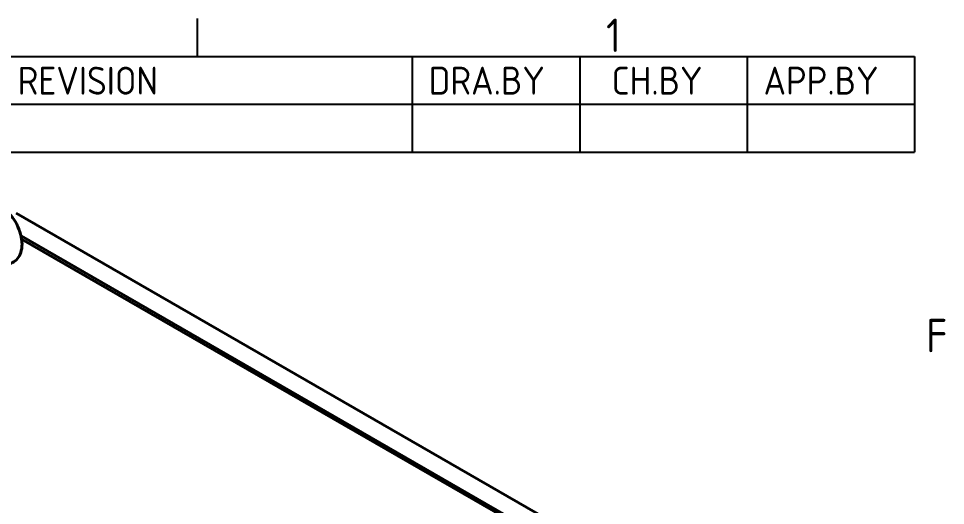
# Model space of a CAD drawing. Header units: millimetres. Extents: x 0 to 4752, y 0 to 3360.
# Drawn here: x 4030 to 4694, y 2958 to 3307 of the extents above; entities that cross this region are included whole.
import ezdxf

# ---------------------------------------------------------------- set-up
doc = ezdxf.new("R2010")
doc.units = ezdxf.units.MM
doc.header["$LTSCALE"] = 8
doc.layers.get('0').update_dxf_attribs({"color": 3, "lineweight": 25})
for name, color, linetype, lineweight in [('가시적인 것(ISO)', 3, 'Continuous', 40), ('경계(ISO)', 7, 'Continuous', 25), ('기호(ISO)', 5, 'Continuous', 25)]:
    doc.layers.add(name, color=color, linetype=linetype, lineweight=lineweight)
doc.styles.add('ISO ProportionalPSTEK', font='isocp.shx')
doc.styles.add('문자 텍스트_PSTEK_POSCO', font='isocp.shx')

# ---------------------------------------------------------------- blocks, each defined once
blk = doc.blocks.new('경계 Default Border')
at = {"layer": '경계(ISO)'}
blk.add_line((519.75, 410), (519.75, 413.4), dxfattribs=at)
at = {"layer": '경계(ISO)', "color": 2, "char_height": 3, "attachment_point": 7, "style": '문자 텍스트_PSTEK_POSCO'}
for s, insert in [('1', (556.361, 410.4)), ('F', (585.045, 383.5))]:
    blk.add_mtext(s, dxfattribs=dict(at, insert=insert))
blk = doc.blocks.new('리비전 내역')
at = {"layer": '기호(ISO)'}
for p, q in [((432, 410), (584, 410)), ((539, 410), (539, 405.72)), ((554, 410), (554, 405.72)), ((569, 410), (569, 405.72)), ((584, 410), (584, 405.72)), ((432, 405.72), (584, 405.72)), ((539, 405.72), (539, 401.44)), ((554, 405.72), (554, 401.44)), ((569, 405.72), (569, 401.44)), ((584, 405.72), (584, 401.44)), ((432, 401.44), (584, 401.44))]:
    blk.add_line(p, q, dxfattribs=at)
at = {"layer": '기호(ISO)', "color": 2, "char_height": 2.5, "attachment_point": 7, "style": 'ISO ProportionalPSTEK'}
for s, insert in [('DESCRIPTION OF REVISION', (479.507, 406.583)), ('DRA.BY', (540.476, 406.583)), ('CH.BY', (556.864, 406.583)), ('APP.BY', (570.478, 406.583))]:
    blk.add_mtext(s, dxfattribs=dict(at, insert=insert))

msp = doc.modelspace()

# ---------------------------------------------------------------- linework, layer by layer
at = {"layer": '가시적인 것(ISO)'}
for p, q in [((4027.847, 3167.801), (4480.396, 2907.196)), ((4405.327, 2936.091), (4031.446, 3151.396)), ((4404.436, 2934.65), (4031.857, 3149.204))]:
    msp.add_line(p, q, dxfattribs=at)
msp.add_open_spline([(4020.374, 3130.882), (4022.105, 3130.971), (4023.846, 3131.426), (4026.758, 3132.994), (4027.959, 3134.009), (4029.96, 3136.483), (4030.723, 3137.961), (4031.868, 3141.414), (4032.142, 3143.432), (4032.138, 3147.841), (4031.782, 3150.251), (4030.482, 3155.063), (4029.535, 3157.462), (4027.169, 3162.018), (4025.756, 3164.175), (4022.566, 3168.086), (4020.789, 3169.838), (4016.955, 3172.763), (4014.895, 3173.933), (4010.7, 3175.387), (4008.558, 3175.722), (4004.731, 3175.336), (4003.054, 3174.808), (4000.251, 3173.136), (3999.1, 3172.071), (3997.184, 3169.501), (3996.468, 3167.971), (3995.427, 3164.407), (3995.214, 3162.331), (3995.357, 3157.846), (3995.782, 3155.419), (3997.208, 3150.609), (3998.21, 3148.226), (4000.508, 3144.026), (4001.741, 3142.177), (4003.108, 3140.48)], degree=3, knots=[5.2097641, 5.2097641, 5.2097641, 5.2097641, 5.4793499, 5.4793499, 5.7151859, 5.7151859, 5.9715904, 5.9715904, 6.2842709, 6.2842709, 6.6374516, 6.6374516, 6.9915601, 6.9915601, 7.3417333, 7.3417333, 7.6936114, 7.6936114, 8.0497365, 8.0497365, 8.3834784, 8.3834784, 8.6464312, 8.6464312, 8.8821808, 8.8821808, 9.1433214, 9.1433214, 9.462301, 9.462301, 9.8168373, 9.8168373, 10.1703707, 10.1703707, 10.473179, 10.473179, 10.473179, 10.473179], dxfattribs=at)

# ---------------------------------------------------------------- block references
at = {"xscale": 8, "yscale": 8, "zscale": 8}
msp.add_blockref('경계 Default Border', (0, 0), dxfattribs=at)
at = {"layer": '기호(ISO)', "xscale": 8, "yscale": 8, "zscale": 8}
msp.add_blockref('리비전 내역', (0, 0), dxfattribs=at)

doc.saveas('drawing.dxf')
